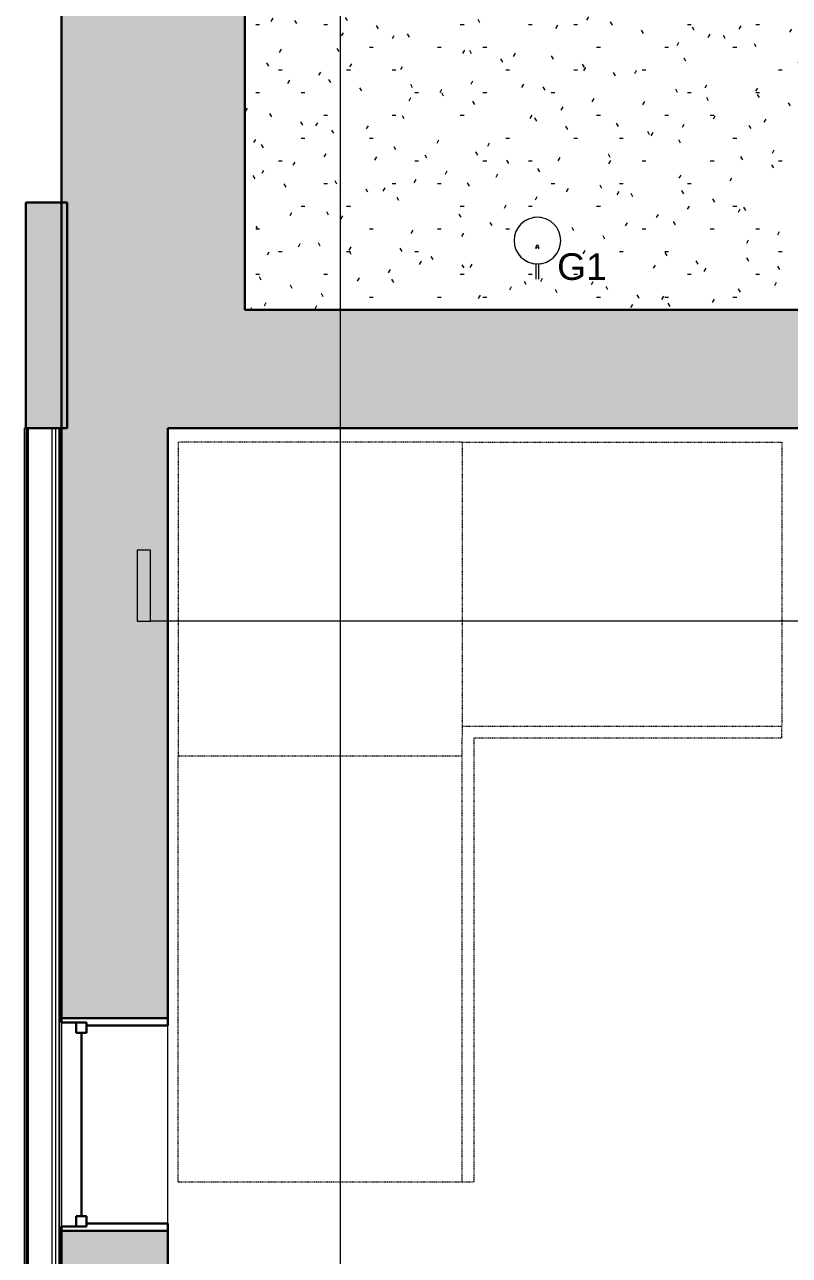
# Model space of a CAD drawing. Header units: inches. Extents: x -1176 to 1507, y -2527 to 978.
# Drawn here: x -1041.3 to -912.1, y -123.6 to 84.5 of the extents above; entities that cross this region are included whole.
import ezdxf

# ---------------------------------------------------------------- set-up
doc = ezdxf.new("R2010")
doc.units = ezdxf.units.IN
doc.header["$MEASUREMENT"] = 0
doc.linetypes.add('Overhead 1_16_', pattern=[0.101562, 0.0625, -0.039062])
for name, color, linetype, lineweight in [('A-CLNG-PATT', 13, 'Continuous', 18), ('A-GLAZ', 151, 'Continuous', 18), ('A-WALL', 113, 'Continuous', 18), ('A-WALL-PATT', 111, 'Continuous', 18), ('E-LITE-EQPM', 33, 'Continuous', 9), ('E-LITE-EQPM-IDEN', 33, 'Continuous', 9), ('G-ANNO-SYMB', 111, 'Continuous', 9), ('S-STRS-MBND', 31, 'Continuous', 18)]:
    doc.layers.add(name, color=color, linetype=linetype, lineweight=lineweight)
doc.styles.add('Arial', font='arial.ttf', dxfattribs={"height": 4.5})

# ---------------------------------------------------------------- blocks, each defined once
blk = doc.blocks.new('Double Hung - medium windows 3_-6826447-2nd Floor RCP')
at = {"layer": 'A-GLAZ', "color": 8, "lineweight": 30}
for p, q in [((-18, 9), (-17.25, 9)), ((-17.25, 4.75), (-17.25, 9)), ((17.25, 4.75), (17.25, 9)), ((18, 9), (17.25, 9)), ((-17.25, 6.5), (-17.25, 4.75)), ((-17.25, 6.5), (-15.5, 6.5)), ((-15.5, 6.5), (-15.5, 4.75)), ((15.5, 6.5), (15.5, 4.75)), ((17.25, 6.5), (15.5, 6.5)), ((17.25, 6.5), (17.25, 4.75)), ((-17.25, 4.75), (-15.5, 4.75)), ((-17.25, 4.75), (-16.75, 4.75)), ((-16.75, -9), (-16.75, 4.75)), ((-15.5, 5.625), (15.5, 5.625)), ((17.25, 4.75), (15.5, 4.75)), ((16.75, 4.75), (17.25, 4.75)), ((16.75, 4.75), (16.75, -9)), ((-16.75, -9), (-18, -9)), ((16.75, -9), (18, -9))]:
    blk.add_line(p, q, dxfattribs=at)
blk = doc.blocks.new('Lighting_Outside_Platek_flamingo-floor - 3050316_9W_LED_3000K_H1900mm_Floor-6784958-2nd Floor RCP')
at = {"layer": 'E-LITE-EQPM'}
for p, q in [((10, 0.18), (10.41, 0.18)), ((12.93, 0.18), (15.52, 0.18)), ((10.41, -0.21), (10, -0.21)), ((15.52, -0.21), (12.92, -0.21))]:
    blk.add_line(p, q, dxfattribs=at)
for centre, radius, start, end in [((9.02, 0), 3.94, 0, 180), ((9.02, -0.01), 3.94, 127.822, 131.3135), ((9.02, -0.01), 3.94, 108.8033, 111.9844), ((9.02, -0.01), 3.94, 68.0156, 71.1967), ((9.02, -0.01), 3.94, 48.6865, 52.178), ((9.02, 0), 3.94, 180, 0), ((9.02, -0.01), 3.94, 168.0937, 173.161), ((10, -0.01), 0.197, 0, 180), ((9.02, -0.01), 3.94, 6.839, 11.9063), ((9.02, -0.01), 3.94, 186.4519, 192.1397), ((9.02, -0.01), 3.94, 208.3017, 212.7015), ((10, -0.01), 0.197, 180, 360), ((9.02, -0.01), 3.94, 327.2985, 331.6983), ((9.02, -0.01), 3.94, 347.8603, 353.5481), ((9.02, -0.01), 3.94, 227.2675, 234.5311), ((9.02, -0.01), 3.94, 245.2753, 252.8493), ((9.02, -0.01), 3.94, 265.6002, 270), ((9.02, -0.01), 3.94, 270, 274.3998), ((9.02, -0.01), 3.94, 287.1507, 294.7247), ((9.02, -0.01), 3.94, 305.4689, 312.7325)]:
    blk.add_arc(centre, radius, start, end, dxfattribs=at)
blk = doc.blocks.new('Section - 3_32_ x 3_8_-334918-2nd Floor RCP')
at = {"layer": 'G-ANNO-SYMB'}
blk.add_hatch(color=256, dxfattribs=at).paths.add_polyline_path([(0, 0.2495), (0, 0), (-0.0469, 0), (-0.0469, 0.2495)], flags=0)
for p, q in [((0, 0.2495), (-0.0469, 0.2495)), ((-0.0469, 0.2495), (-0.0469, 0)), ((0, 0), (0, 0.2495)), ((-0.0469, 0), (0, 0))]:
    blk.add_line(p, q, dxfattribs=at)

msp = doc.modelspace()

# ---------------------------------------------------------------- hatches: boundary and pattern name
at = {"layer": 'A-CLNG-PATT'}
h = msp.add_hatch(dxfattribs=at)
h.set_pattern_fill('FP_2', color=256, style=0, pattern_type=2)
h.set_pattern_definition([(0, (0, 0), (15.36, 3.84), [0.634, -10.886, 0.634, -10.886, -61.44]), (0, (0, 0), (15.36, 3.84), [-23.04, 0.634, -22.406, 0.634, -10.886, -26.88]), (0, (0, 0), (15.36, 3.84), [-57.6, 0.634, -7.046, 0.634, -18.566]), (120, (5.76, 1.92), (-11.005538, 11.38215), [0.634, -10.886, 0.634, -10.886, -61.44]), (120, (5.76, 1.92), (-11.005538, 11.38215), [-23.04, 0.634, -22.406, 0.634, -10.886, -26.88]), (120, (5.76, 1.92), (-11.005538, 11.38215), [-57.6, 0.634, -7.046, 0.634, -18.566]), (240, (7.68, 9.6), (-4.354462, -15.22215), [0.634, -10.886, 0.634, -10.886, -61.44]), (240, (7.68, 9.6), (-4.354462, -15.22215), [-23.04, 0.634, -22.406, 0.634, -10.886, -26.88]), (240, (7.68, 9.6), (-4.354462, -15.22215), [-57.6, 0.634, -7.046, 0.634, -18.566])])
h.paths.add_polyline_path([(-903.96, 36.25), (-903.96, 109.56), (-828, 109.56), (-828, 151.18), (-786.37, 151.18), (-786.37, 256.5), (-878.56, 256.5), (-878.56, 253), (-882.56, 253), (-882.56, 256.5), (-988.31, 256.5), (-988.31, 253), (-992.31, 253), (-992.31, 256.5), (-1015.06, 256.5), (-1015.06, 208.87), (-1004.06, 208.87), (-1004.06, 143.88), (-1015.06, 143.88), (-1015.06, 91.25), (-1004.06, 91.25), (-1004.06, 36.25), (-946.59, 36.25)], flags=0)
h.paths.add_polyline_path([(-954.64, 41.71), (-954.74, 41.73), (-954.81, 41.8), (-954.84, 41.9), (-954.84, 44.05), (-955.12, 44.08), (-955.33, 44.08), (-955.46, 44.13), (-955.65, 44.16), (-956.62, 44.56), (-956.75, 44.67), (-957.41, 45.17), (-957.52, 45.31), (-957.66, 45.43), (-957.81, 45.7), (-958.04, 45.99), (-958.25, 46.45), (-958.34, 46.61), (-958.38, 46.8), (-958.43, 46.94), (-958.57, 48.03), (-958.53, 48.25), (-958.43, 48.98), (-958.38, 49.11), (-958.34, 49.31), (-958.18, 49.58), (-958.04, 49.93), (-957.81, 50.22), (-957.66, 50.49), (-957.52, 50.61), (-957.41, 50.74), (-956.61, 51.37), (-956.5, 51.41), (-955.65, 51.76), (-955.46, 51.79), (-955.33, 51.84), (-955.08, 51.84), (-954.63, 51.9), (-954.17, 51.84), (-953.96, 51.84), (-953.84, 51.79), (-953.61, 51.76), (-952.66, 51.37), (-951.85, 50.74), (-951.22, 49.93), (-950.83, 48.98), (-950.69, 47.96), (-950.83, 46.94), (-951.22, 45.99), (-951.85, 45.17), (-952.67, 44.54), (-953.61, 44.16), (-953.84, 44.13), (-953.96, 44.08), (-954.17, 44.08), (-954.45, 44.05), (-954.45, 41.85), (-954.5, 41.76), (-954.59, 41.71), (-954.63, 41.71)], flags=0)
h.paths.add_polyline_path([(-957.89, 142.81), (-958.67, 142.91), (-959.39, 143.21), (-960.01, 143.69), (-960.49, 144.31), (-960.79, 145.03), (-960.89, 145.81), (-960.79, 146.58), (-960.49, 147.31), (-960.01, 147.93), (-959.39, 148.41), (-958.67, 148.71), (-957.89, 148.81), (-957.11, 148.71), (-956.39, 148.41), (-955.77, 147.93), (-955.29, 147.31), (-954.99, 146.58), (-954.89, 145.81), (-954.99, 145.03), (-955.29, 144.31), (-955.77, 143.69), (-956.39, 143.21), (-957.11, 142.91)], flags=0)
h.paths.add_polyline_path([(-843.5, 142.81), (-844.27, 142.91), (-845, 143.21), (-845.62, 143.69), (-846.09, 144.31), (-846.39, 145.03), (-846.5, 145.81), (-846.39, 146.58), (-846.09, 147.31), (-845.62, 147.93), (-845, 148.41), (-844.27, 148.71), (-843.5, 148.81), (-842.72, 148.71), (-842, 148.41), (-841.38, 147.93), (-840.9, 147.31), (-840.6, 146.58), (-840.5, 145.81), (-840.6, 145.03), (-840.9, 144.31), (-841.38, 143.69), (-842, 143.21), (-842.72, 142.91)], flags=0)
h.paths.add_polyline_path([(-900.72, 162.19), (-901.43, 162.42), (-901.86, 163.02), (-901.86, 163.77), (-901.43, 164.37), (-901.22, 164.44), (-901.22, 180.41), (-908.82, 167.24), (-908.68, 167.07), (-908.61, 166.3), (-908.97, 165.68), (-909.65, 165.38), (-910.38, 165.54), (-910.88, 166.09), (-910.94, 166.86), (-910.59, 167.48), (-909.91, 167.78), (-909.69, 167.74), (-902.08, 180.91), (-915.92, 172.93), (-915.87, 172.71), (-916.17, 172.03), (-916.82, 171.65), (-917.56, 171.73), (-918.12, 172.23), (-918.27, 172.96), (-917.97, 173.64), (-917.32, 174.02), (-916.58, 173.94), (-916.42, 173.79), (-902.58, 181.78), (-917.8, 181.78), (-917.86, 181.57), (-918.47, 181.13), (-919.22, 181.13), (-919.82, 181.57), (-920.05, 182.28), (-919.82, 182.99), (-919.21, 183.43), (-918.47, 183.43), (-917.86, 182.99), (-917.8, 182.78), (-902.58, 182.78), (-916.43, 190.75), (-916.58, 190.62), (-917.35, 190.56), (-917.97, 190.91), (-918.27, 191.6), (-918.12, 192.33), (-917.56, 192.82), (-916.79, 192.89), (-916.17, 192.53), (-915.87, 191.85), (-915.92, 191.63), (-902.08, 183.64), (-909.69, 196.82), (-909.91, 196.77), (-910.59, 197.08), (-910.96, 197.72), (-910.88, 198.47), (-910.38, 199.02), (-909.65, 199.18), (-908.97, 198.87), (-908.6, 198.23), (-908.7, 197.46), (-908.82, 197.32), (-901.22, 184.14), (-901.22, 200.12), (-901.43, 200.19), (-901.86, 200.79), (-901.86, 201.54), (-901.43, 202.14), (-900.72, 202.37), (-900.01, 202.14), (-899.57, 201.54), (-899.57, 200.79), (-900.01, 200.19), (-900.22, 200.12), (-900.22, 184.14), (-892.61, 197.32), (-892.76, 197.48), (-892.82, 198.26), (-892.46, 198.87), (-891.78, 199.18), (-891.05, 199.02), (-890.55, 198.47), (-890.49, 197.69), (-890.85, 197.08), (-891.53, 196.77), (-891.74, 196.82), (-899.35, 183.64), (-885.52, 191.63), (-885.56, 191.85), (-885.26, 192.53), (-884.61, 192.9), (-883.87, 192.82), (-883.32, 192.33), (-883.16, 191.6), (-883.46, 190.91), (-884.11, 190.54), (-884.85, 190.62), (-885.02, 190.77), (-898.85, 182.78), (-883.64, 182.78), (-883.57, 182.99), (-882.96, 183.43), (-882.22, 183.43), (-881.61, 182.99), (-881.38, 182.28), (-881.61, 181.57), (-882.22, 181.13), (-882.97, 181.13), (-883.57, 181.57), (-883.64, 181.78), (-898.85, 181.78), (-885, 173.8), (-884.85, 173.94), (-884.08, 174), (-883.46, 173.64), (-883.16, 172.96), (-883.32, 172.23), (-883.87, 171.73), (-884.64, 171.67), (-885.26, 172.03), (-885.56, 172.71), (-885.52, 172.93), (-899.35, 180.91), (-891.74, 167.74), (-891.53, 167.78), (-890.85, 167.48), (-890.47, 166.83), (-890.55, 166.09), (-891.05, 165.54), (-891.78, 165.38), (-892.46, 165.68), (-892.84, 166.33), (-892.76, 167.07), (-892.61, 167.24), (-900.22, 180.41), (-900.22, 164.44), (-900.01, 164.37), (-899.57, 163.77), (-899.57, 163.02), (-900.01, 162.42), (-900.59, 162.23)], flags=0)
h.paths.add_polyline_path([(-871.06, 172.37), (-872.21, 172.6), (-873.18, 173.25), (-873.83, 174.23), (-874.06, 175.37), (-873.83, 176.52), (-873.18, 177.5), (-872.21, 178.15), (-871.06, 178.37), (-869.91, 178.15), (-868.94, 177.5), (-868.29, 176.52), (-868.06, 175.37), (-868.29, 174.23), (-868.94, 173.25), (-869.91, 172.6)], flags=0)
h.paths.add_polyline_path([(-788.86, 194.67), (-799.88, 194.67), (-799.88, 205.7), (-788.86, 205.7), (-788.86, 205.17)], flags=0)
h.paths.add_polyline_path([(-957.89, 215.73), (-958.67, 215.83), (-959.39, 216.13), (-960.01, 216.6), (-960.49, 217.23), (-960.79, 217.95), (-960.89, 218.73), (-960.79, 219.5), (-960.49, 220.23), (-960.01, 220.85), (-959.39, 221.32), (-958.67, 221.62), (-957.89, 221.73), (-957.11, 221.62), (-956.39, 221.32), (-955.77, 220.85), (-955.29, 220.23), (-954.99, 219.5), (-954.89, 218.73), (-954.99, 217.95), (-955.29, 217.23), (-955.77, 216.6), (-956.39, 216.13), (-957.11, 215.83)], flags=0)
h.paths.add_polyline_path([(-843.5, 215.73), (-844.27, 215.83), (-845, 216.13), (-845.62, 216.6), (-846.09, 217.23), (-846.39, 217.95), (-846.5, 218.73), (-846.39, 219.5), (-846.09, 220.23), (-845.62, 220.85), (-845, 221.32), (-844.27, 221.62), (-843.5, 221.73), (-842.72, 221.62), (-842, 221.32), (-841.38, 220.85), (-840.9, 220.23), (-840.6, 219.5), (-840.5, 218.73), (-840.6, 217.95), (-840.9, 217.23), (-841.38, 216.6), (-842, 216.13), (-842.72, 215.83)], flags=0)
at = {"layer": 'A-WALL-PATT', "lineweight": 9}
h = msp.add_hatch(color=7, dxfattribs=at)
h.paths.add_polyline_path([(-1015.06, 16.25), (-1015.06, 96), (-1035.06, 96), (-1035.06, 16.25), (-1017.06, 16.25)], flags=0)
h.paths.add_polyline_path([(-1035.06, 133.5), (-1015.06, 133.5), (-1015.06, 216), (-1035.06, 216), (-1035.06, 183.57)], flags=0)
h.paths.add_polyline_path([(-1015.06, 253.5), (-1015.06, 342), (-1035.06, 342), (-1035.06, 253.5)], flags=0)
h.paths.add_polyline_path([(-1015.06, 379.5), (-1015.06, 468.12), (-1035.06, 468.12), (-1035.06, 379.5)], flags=0)
h.paths.add_polyline_path([(-1015.06, 505.62), (-1015.06, 604.37), (-1035.06, 604.37), (-1035.06, 505.62)], flags=0)
h.paths.add_polyline_path([(-1015.06, 641.87), (-1015.06, 729.87), (-1035.06, 729.87), (-1035.06, 641.87)], flags=0)
h.paths.add_polyline_path([(-1035.06, 767.37), (-1015.06, 767.37), (-1015.06, 789.87), (-1035.06, 789.87), (-1035.06, 789.69)], flags=0)
for points in [[(-1004.06, 36.25), (-1004.06, 91.25), (-1015.06, 91.25), (-1015.06, 36.25)], [(-1041.06, 16.25), (-1034.06, 16.25), (-1034.06, 54.41), (-1041.06, 54.41)]]:
    msp.add_hatch(color=7, dxfattribs=at).paths.add_polyline_path(points, flags=0)
h = msp.add_hatch(color=7, dxfattribs=at)
h.paths.add_polyline_path([(-590.07, 16.25), (-590.07, 36.25), (-673.56, 36.25), (-673.56, 16.25), (-636.07, 16.25)], flags=0)
h.paths.add_polyline_path([(-714.56, 16.25), (-714.56, 36.25), (-772.03, 36.25), (-772.03, 16.25), (-741.07, 16.25)], flags=0)
h.paths.add_polyline_path([(-835.57, 16.25), (-824.03, 16.25), (-824.03, 36.25), (-858.33, 36.25), (-858.33, 16.25), (-837.57, 16.25)], flags=0)
h.paths.add_polyline_path([(-898.33, 16.25), (-898.33, 36.25), (-1015.06, 36.25), (-1015.06, 16.25), (-946.59, 16.25)], flags=0)
h = msp.add_hatch(color=7, dxfattribs=at)
h.paths.add_polyline_path([(-1035.06, -1284.19), (-1017.06, -1284.19), (-1017.06, -1210.94), (-1035.06, -1210.94), (-1035.06, -1271.12)], flags=0)
h.paths.add_polyline_path([(-1017.06, -1169.44), (-1017.06, -1003.94), (-1035.06, -1003.94), (-1035.06, -1169.44)], flags=0)
h.paths.add_polyline_path([(-1035.06, -962.44), (-1017.06, -962.44), (-1017.06, -859.94), (-1035.06, -859.94), (-1035.06, -907.45)], flags=0)
h.paths.add_polyline_path([(-1017.06, -818.44), (-1017.06, -715.94), (-1035.06, -715.94), (-1035.06, -818.44)], flags=0)
h.paths.add_polyline_path([(-1017.06, -674.44), (-1017.06, -567.94), (-1035.06, -567.94), (-1035.06, -674.44)], flags=0)
h.paths.add_polyline_path([(-1035.06, -534.44), (-1017.06, -534.44), (-1017.06, -425.69), (-1035.06, -425.69), (-1035.06, -513.47)], flags=0)
h.paths.add_polyline_path([(-1035.06, -388.69), (-1017.06, -388.69), (-1017.06, -275.19), (-1035.06, -275.19), (-1035.06, -361.94)], flags=0)
h.paths.add_polyline_path([(-1017.06, -239.19), (-1017.06, -119.5), (-1035.06, -119.5), (-1035.06, -239.19)], flags=0)
h.paths.add_polyline_path([(-1017.06, -83.5), (-1017.06, 16.25), (-1035.06, 16.25), (-1035.06, -83.5)], flags=0)

# ---------------------------------------------------------------- linework, layer by layer
at = {"layer": 'A-WALL', "color": 8, "lineweight": 30}
for p, q in [((-1035.06, -83.5), (-1035.06, 96)), ((-1004.06, 91.25), (-1004.06, 36.25)), ((-1041.06, 16.25), (-1041.06, 54.41)), ((-1041.06, 54.41), (-1034.06, 54.41)), ((-1034.06, 54.41), (-1034.06, 16.25)), ((-1004.06, 36.25), (-903.96, 36.25)), ((-1034.06, 16.25), (-1041.06, 16.25)), ((-898.33, 16.25), (-1017.06, 16.25)), ((-1017.06, 16.25), (-1017.06, -83.5)), ((-1017.06, -83.5), (-1035.06, -83.5)), ((-1035.06, -239.19), (-1035.06, -119.5)), ((-1035.06, -119.5), (-1017.06, -119.5)), ((-1017.06, -119.5), (-1017.06, -162.93))]:
    msp.add_line(p, q, dxfattribs=at)
at = {"layer": 'A-WALL', "lineweight": 9}
for p, q in [((-1041.06, 16.25), (-1041.27, 16.25)), ((-1041.27, -1284.19), (-1041.27, 16.25)), ((-1041.04, -1284.19), (-1041.04, 16.25)), ((-1040.9, -1284.19), (-1040.9, 16.25)), ((-1040.77, -1284.19), (-1040.77, 16.25)), ((-1040.77, -1284.19), (-1040.77, 16.25)), ((-1040.77, -1284.19), (-1040.77, 16.25)), ((-1040.64, -1284.19), (-1040.64, 16.25)), ((-1040.6, -1284.19), (-1040.6, 16.25)), ((-1036.6, -1284.19), (-1036.6, 16.25)), ((-1035.99, -1284.19), (-1035.99, 16.25)), ((-1035.41, -1284.19), (-1035.41, 16.25)), ((-1035.3, -1284.19), (-1035.3, 16.25)), ((-1035.06, -83.5), (-1035.06, -119.5)), ((-1017.06, -119.5), (-1017.06, -83.5))]:
    msp.add_line(p, q, dxfattribs=at)
at = {"layer": 'G-ANNO-SYMB'}
for p, q in [((-987.95, 93.84), (-987.95, -180.1)), ((-899.44, -16.37), (-1020.02, -16.37))]:
    msp.add_line(p, q, dxfattribs=at)
at = {"layer": 'S-STRS-MBND', "linetype": 'Overhead 1_16_', "lineweight": 9}
for p, q in [((-1015.34, 13.87), (-1015.34, -39.18)), ((-967.34, 13.87), (-1015.34, 13.87)), ((-967.34, 13.87), (-967.34, -34.13)), ((-967.34, 13.87), (-913.34, 13.87)), ((-913.34, 13.87), (-913.34, -34.13)), ((-967.34, -34.13), (-967.34, -36.13)), ((-967.34, -34.13), (-913.34, -34.13)), ((-913.34, -36.13), (-913.34, -34.13)), ((-967.34, -47.15), (-967.34, -36.13)), ((-965.34, -36.13), (-913.34, -36.13)), ((-965.34, -47.15), (-965.34, -36.13)), ((-1015.34, -39.18), (-967.34, -39.18)), ((-1015.34, -111.18), (-1015.34, -39.18)), ((-967.34, -47.15), (-967.34, -39.18)), ((-967.34, -111.18), (-967.34, -47.15)), ((-965.34, -111.18), (-965.34, -47.15)), ((-1015.34, -111.18), (-967.34, -111.18)), ((-967.34, -111.18), (-965.34, -111.18))]:
    msp.add_line(p, q, dxfattribs=at)

# ---------------------------------------------------------------- block references
at = {"layer": 'A-GLAZ', "rotation": 89.99999999999991}
msp.add_blockref('Double Hung - medium windows 3_-6826447-2nd Floor RCP', (-1026.06, -101.5), dxfattribs=at)
at = {"layer": 'E-LITE-EQPM', "rotation": 270.0000000000007}
msp.add_blockref('Lighting_Outside_Platek_flamingo-floor - 3050316_9W_LED_3000K_H1900mm_Floor-6784958-2nd Floor RCP', (-954.63, 56.97), dxfattribs=at)
at = {"layer": 'G-ANNO-SYMB', "xscale": 47.99999999999997, "yscale": 47.99999999999997, "zscale": 47.99999999999997}
msp.add_blockref('Section - 3_32_ x 3_8_-334918-2nd Floor RCP', (-1020.02, -16.37), dxfattribs=at)

# ---------------------------------------------------------------- texts
at = {"layer": 'E-LITE-EQPM-IDEN', "insert": (-951.3, 45.8), "char_height": 4.5, "width": 10.302, "attachment_point": 1, "style": 'Arial'}
msp.add_mtext('G1', dxfattribs=at)

doc.saveas('drawing.dxf')
